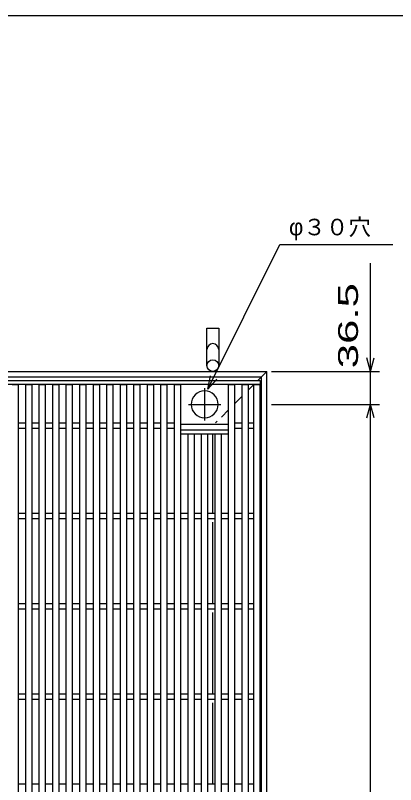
# Model space of a CAD drawing. Units: millimetres, scale not verified. Extents: x -1820 to 1731, y -1282 to 1054.
# Drawn here: x -619 to -197, y 201 to 1054 of the extents above; entities that cross this region are included whole.
import ezdxf
from ezdxf.enums import TextEntityAlignment as Align

# ---------------------------------------------------------------- set-up
doc = ezdxf.new("R2010")
doc.units = ezdxf.units.MM
doc.header["$LTSCALE"] = 10
doc.linetypes.add('CHAIN', pattern=[18.5, 12, -1.5, 3.5, -1.5])
doc.linetypes.add('DASHED', pattern=[7.5, 6, -1.5])
for name, color, linetype, lineweight in [('0_2', 150, 'Continuous', 25), ('16', 3, 'Continuous', 25), ('19', 6, 'Continuous', 25), ('22', 4, 'Continuous', 25)]:
    doc.layers.add(name, color=color, linetype=linetype, lineweight=lineweight)
doc.styles.add('ベクトル', font='')
doc.styles.get('ベクトル').set_extended_font_data('ベクトル')

msp = doc.modelspace()

# ---------------------------------------------------------------- linework, layer by layer
at = {"layer": '0_2'}
msp.add_line((-1729, 1053.5), (1731, 1053.5), dxfattribs=at)
at = {"layer": '16'}
for p, q in [((-847.5, 649), (-347.5, 649)), ((-347.5, 649), (-347.5, 644.5)), ((-347.5, 644.5), (-847.5, 644.5)), ((-622.5, 644.5), (-615.5, 644.5)), ((-615.5, -346.5), (-615.5, 644.5)), ((-607.5, -346.5), (-607.5, 644.5)), ((-607.5, 644.5), (-600.5, 644.5)), ((-600.5, -346.5), (-600.5, 644.5)), ((-592.5, -346.5), (-592.5, 644.5)), ((-592.5, 644.5), (-585.5, 644.5)), ((-585.5, -346.5), (-585.5, 644.5)), ((-577.5, -346.5), (-577.5, 644.5)), ((-577.5, 644.5), (-570.5, 644.5)), ((-570.5, -346.5), (-570.5, 644.5)), ((-562.5, -346.5), (-562.5, 644.5)), ((-562.5, 644.5), (-555.5, 644.5)), ((-555.5, -346.5), (-555.5, 644.5)), ((-547.5, -346.5), (-547.5, 644.5)), ((-547.5, 644.5), (-540.5, 644.5)), ((-540.5, -346.5), (-540.5, 644.5)), ((-532.5, -346.5), (-532.5, 644.5)), ((-532.5, 644.5), (-525.5, 644.5)), ((-525.5, -346.5), (-525.5, 644.5)), ((-517.5, -346.5), (-517.5, 644.5)), ((-517.5, 644.5), (-510.5, 644.5)), ((-510.5, -346.5), (-510.5, 644.5)), ((-502.5, -346.5), (-502.5, 644.5)), ((-502.5, 644.5), (-495.5, 644.5)), ((-495.5, -346.5), (-495.5, 644.5)), ((-487.5, -346.5), (-487.5, 644.5)), ((-487.5, 644.5), (-480.5, 644.5)), ((-480.5, -346.5), (-480.5, 644.5)), ((-472.5, -346.5), (-472.5, 644.5)), ((-472.5, 644.5), (-465.5, 644.5)), ((-465.5, -346.5), (-465.5, 644.5)), ((-457.5, -346.5), (-457.5, 644.5)), ((-457.5, 644.5), (-450.5, 644.5)), ((-450.5, -346.5), (-450.5, 644.5)), ((-442.5, -346.5), (-442.5, 644.5)), ((-442.5, 644.5), (-435.5, 644.5)), ((-435.5, -346.5), (-435.5, 644.5)), ((-382.5, -346.5), (-382.5, 644.5)), ((-382.5, 644.5), (-375.5, 644.5)), ((-375.5, -346.5), (-375.5, 644.5)), ((-367.5, -346.5), (-367.5, 644.5)), ((-367.5, 644.5), (-360.5, 644.5)), ((-360.5, -346.5), (-360.5, 644.5)), ((-354.5, -346.5), (-354.5, 644.5)), ((-354.5, 644.5), (-347.5, 644.5)), ((-347.5, -346.5), (-347.5, 644.5)), ((-615.5, 602), (-607.5, 602)), ((-600.5, 602), (-592.5, 602)), ((-585.5, 602), (-577.5, 602)), ((-570.5, 602), (-562.5, 602)), ((-555.5, 602), (-547.5, 602)), ((-540.5, 602), (-532.5, 602)), ((-525.5, 602), (-517.5, 602)), ((-510.5, 602), (-502.5, 602)), ((-495.5, 602), (-487.5, 602)), ((-480.5, 602), (-472.5, 602)), ((-465.5, 602), (-457.5, 602)), ((-450.5, 602), (-442.5, 602)), ((-435.5, 600.5), (-382.5, 600.5)), ((-375.5, 602), (-367.5, 602)), ((-360.5, 602), (-354.5, 602)), ((-615.5, 596), (-607.5, 596)), ((-600.5, 596), (-592.5, 596)), ((-585.5, 596), (-577.5, 596)), ((-570.5, 596), (-562.5, 596)), ((-555.5, 596), (-547.5, 596)), ((-540.5, 596), (-532.5, 596)), ((-525.5, 596), (-517.5, 596)), ((-510.5, 596), (-502.5, 596)), ((-495.5, 596), (-487.5, 596)), ((-480.5, 596), (-472.5, 596)), ((-465.5, 596), (-457.5, 596)), ((-450.5, 596), (-442.5, 596)), ((-435.5, 594.5), (-382.5, 594.5)), ((-435.5, 590), (-435.5, 594.5)), ((-435.5, 590), (-382.5, 590)), ((-427.5, -292), (-427.5, 590)), ((-420.5, -292), (-420.5, 590)), ((-412.5, -292), (-412.5, 590)), ((-405.5, -292), (-405.5, 590)), ((-397.5, -292), (-397.5, 590)), ((-390.5, -292), (-390.5, 590)), ((-382.5, 590), (-382.5, 594.5)), ((-375.5, 596), (-367.5, 596)), ((-360.5, 596), (-354.5, 596)), ((-615.5, 502), (-607.5, 502)), ((-615.5, 496), (-607.5, 496)), ((-600.5, 502), (-592.5, 502)), ((-600.5, 496), (-592.5, 496)), ((-585.5, 502), (-577.5, 502)), ((-585.5, 496), (-577.5, 496)), ((-570.5, 502), (-562.5, 502)), ((-570.5, 496), (-562.5, 496)), ((-555.5, 502), (-547.5, 502)), ((-555.5, 496), (-547.5, 496)), ((-540.5, 502), (-532.5, 502)), ((-540.5, 496), (-532.5, 496)), ((-525.5, 502), (-517.5, 502)), ((-525.5, 496), (-517.5, 496)), ((-510.5, 502), (-502.5, 502)), ((-510.5, 496), (-502.5, 496)), ((-495.5, 502), (-487.5, 502)), ((-495.5, 496), (-487.5, 496)), ((-480.5, 502), (-472.5, 502)), ((-480.5, 496), (-472.5, 496)), ((-465.5, 502), (-457.5, 502)), ((-465.5, 496), (-457.5, 496)), ((-450.5, 502), (-442.5, 502)), ((-450.5, 496), (-442.5, 496)), ((-435.5, 502), (-427.5, 502)), ((-435.5, 496), (-427.5, 496)), ((-420.5, 502), (-412.5, 502)), ((-420.5, 496), (-412.5, 496)), ((-405.5, 502), (-397.5, 502)), ((-405.5, 496), (-397.5, 496)), ((-390.5, 502), (-382.5, 502)), ((-390.5, 496), (-382.5, 496)), ((-375.5, 502), (-367.5, 502)), ((-375.5, 496), (-367.5, 496)), ((-360.5, 502), (-354.5, 502)), ((-360.5, 496), (-354.5, 496)), ((-615.5, 402), (-607.5, 402)), ((-600.5, 402), (-592.5, 402)), ((-585.5, 402), (-577.5, 402)), ((-570.5, 402), (-562.5, 402)), ((-555.5, 402), (-547.5, 402)), ((-540.5, 402), (-532.5, 402)), ((-525.5, 402), (-517.5, 402)), ((-510.5, 402), (-502.5, 402)), ((-495.5, 402), (-487.5, 402)), ((-480.5, 402), (-472.5, 402)), ((-465.5, 402), (-457.5, 402)), ((-450.5, 402), (-442.5, 402)), ((-435.5, 402), (-427.5, 402)), ((-420.5, 402), (-412.5, 402)), ((-405.5, 402), (-397.5, 402)), ((-390.5, 402), (-382.5, 402)), ((-375.5, 402), (-367.5, 402)), ((-360.5, 402), (-354.5, 402)), ((-615.5, 396), (-607.5, 396)), ((-600.5, 396), (-592.5, 396)), ((-585.5, 396), (-577.5, 396)), ((-570.5, 396), (-562.5, 396)), ((-555.5, 396), (-547.5, 396)), ((-540.5, 396), (-532.5, 396)), ((-525.5, 396), (-517.5, 396)), ((-510.5, 396), (-502.5, 396)), ((-495.5, 396), (-487.5, 396)), ((-480.5, 396), (-472.5, 396)), ((-465.5, 396), (-457.5, 396)), ((-450.5, 396), (-442.5, 396)), ((-435.5, 396), (-427.5, 396)), ((-420.5, 396), (-412.5, 396)), ((-405.5, 396), (-397.5, 396)), ((-390.5, 396), (-382.5, 396)), ((-375.5, 396), (-367.5, 396)), ((-360.5, 396), (-354.5, 396)), ((-615.5, 302), (-607.5, 302)), ((-600.5, 302), (-592.5, 302)), ((-585.5, 302), (-577.5, 302)), ((-570.5, 302), (-562.5, 302)), ((-555.5, 302), (-547.5, 302)), ((-540.5, 302), (-532.5, 302)), ((-525.5, 302), (-517.5, 302)), ((-510.5, 302), (-502.5, 302)), ((-495.5, 302), (-487.5, 302)), ((-480.5, 302), (-472.5, 302)), ((-465.5, 302), (-457.5, 302)), ((-450.5, 302), (-442.5, 302)), ((-435.5, 302), (-427.5, 302)), ((-420.5, 302), (-412.5, 302)), ((-405.5, 302), (-397.5, 302)), ((-390.5, 302), (-382.5, 302)), ((-375.5, 302), (-367.5, 302)), ((-360.5, 302), (-354.5, 302)), ((-615.5, 296), (-607.5, 296)), ((-600.5, 296), (-592.5, 296)), ((-585.5, 296), (-577.5, 296)), ((-570.5, 296), (-562.5, 296)), ((-555.5, 296), (-547.5, 296)), ((-540.5, 296), (-532.5, 296)), ((-525.5, 296), (-517.5, 296)), ((-510.5, 296), (-502.5, 296)), ((-495.5, 296), (-487.5, 296)), ((-480.5, 296), (-472.5, 296)), ((-465.5, 296), (-457.5, 296)), ((-450.5, 296), (-442.5, 296)), ((-435.5, 296), (-427.5, 296)), ((-420.5, 296), (-412.5, 296)), ((-405.5, 296), (-397.5, 296)), ((-390.5, 296), (-382.5, 296)), ((-375.5, 296), (-367.5, 296)), ((-360.5, 296), (-354.5, 296)), ((-615.5, 202), (-607.5, 202)), ((-600.5, 202), (-592.5, 202)), ((-585.5, 202), (-577.5, 202)), ((-570.5, 202), (-562.5, 202)), ((-555.5, 202), (-547.5, 202)), ((-540.5, 202), (-532.5, 202)), ((-525.5, 202), (-517.5, 202)), ((-510.5, 202), (-502.5, 202)), ((-495.5, 202), (-487.5, 202)), ((-480.5, 202), (-472.5, 202)), ((-465.5, 202), (-457.5, 202)), ((-450.5, 202), (-442.5, 202)), ((-435.5, 202), (-427.5, 202)), ((-420.5, 202), (-412.5, 202)), ((-405.5, 202), (-397.5, 202)), ((-390.5, 202), (-382.5, 202)), ((-375.5, 202), (-367.5, 202)), ((-360.5, 202), (-354.5, 202))]:
    msp.add_line(p, q, dxfattribs=at)
at = {"layer": '16', "linetype": 'CHAIN'}
for p, q in [((-409, 604.5), (-409, 640.5)), ((-427, 622.5), (-391, 622.5))]:
    msp.add_line(p, q, dxfattribs=at)
at = {"layer": '16'}
for start, end in [(90, 270), (270, 90)]:
    msp.add_arc((-409, 622.5), 15, start, end, dxfattribs=at)
at = {"layer": '19'}
for p, q in [((-406.5, 665.5), (-406.5, 707.12)), ((-406.5, 707.12), (-393.5, 707.12)), ((-393.5, 707.12), (-393.5, 665.5)), ((-1360, 659), (-340, 659)), ((-340, -361), (-340, 659)), ((-1354, 653), (-346, 653)), ((-346, -355), (-346, 653)), ((-400, 502), (-400, 590)), ((-400, 402), (-400, 492)), ((-400, 302), (-400, 392)), ((-400, 202), (-400, 292))]:
    msp.add_line(p, q, dxfattribs=at)
at = {"layer": '19', "linetype": 'DASHED'}
for p, q in [((-350, 649), (-340, 659)), ((-360.5, 638.5), (-354.5, 644.5)), ((-375.5, 623.5), (-367.5, 631.5)), ((-390.5, 608.5), (-382.5, 616.5)), ((-397, 602), (-395, 604))]:
    msp.add_line(p, q, dxfattribs=at)
at = {"layer": '19'}
msp.add_circle((-400, 665.5), 6.5, dxfattribs=at)
msp.add_arc((-400, 683.34), 6.5, 0, 180, dxfattribs=at)
at = {"layer": '22'}
for p, q in [((-405.5, 639.5), (-325.5, 799.5)), ((-325.5, 799.5), (-200.5, 799.5)), ((-225, 659), (-225, 779)), ((-225, 659), (-229, 674)), ((-225, 659), (-221, 674)), ((-335, 659), (-215, 659)), ((-225, 622.5), (-225, 659)), ((-405.5, 639.5), (-402.5, 654.1)), ((-405.5, 639.5), (-395.5, 650.5)), ((-335, 622.5), (-215, 622.5)), ((-229, 607.5), (-225, 622.5)), ((-221, 607.5), (-225, 622.5)), ((-225, -324.5), (-225, 622.5))]:
    msp.add_line(p, q, dxfattribs=at)

# ---------------------------------------------------------------- texts
at = {"layer": '22', "color": 2, "style": 'ベクトル'}
msp.add_text('φ３０穴', height=18.33, dxfattribs=at).set_placement((-315.5, 819), align=Align.MIDDLE_LEFT)
at = {"layer": '22', "color": 2, "style": 'ベクトル', "width": 1.65}
msp.add_text(' 36.5 ', height=21.99, rotation=90, dxfattribs=at).set_placement((-250, 649), align=Align.MIDDLE_LEFT)

doc.saveas('drawing.dxf')
